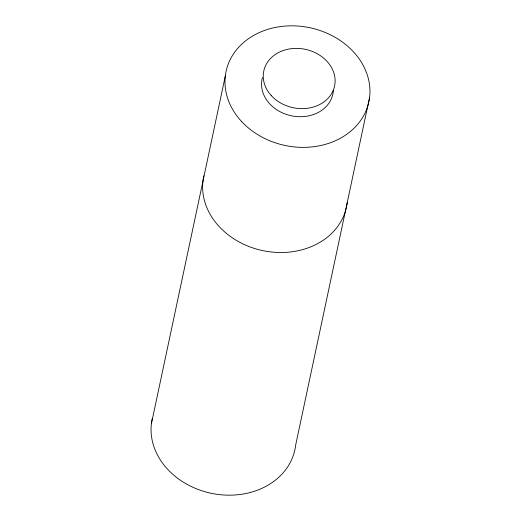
<?xml version="1.0" encoding="UTF-8"?>
<svg xmlns="http://www.w3.org/2000/svg" width="521" height="521" viewBox="0 0 521 521"><rect width="100%" height="100%" fill="white"/><g stroke="black" fill="none" stroke-linecap="round" stroke-linejoin="round"><path stroke-width="0.78" d="M151.383 423.788L225.313 75.975M369.617 97.212L295.687 445.025A72.999 60.162 12 0 1 213.252 493.693A72.999 60.162 12 0 1 152.321 418.37M347.266 202.363A72.999 60.162 12 0 1 264.831 251.037A72.999 60.162 12 0 1 203.9 175.714M333.362 90.309A36.183 29.821 12 0 1 292.594 116.027A36.183 29.821 12 0 1 262.46 77.505M241.503 121.4A72.999 60.162 12 0 0 365.351 112.341A72.999 60.162 12 0 0 285.547 26.05A72.999 60.162 12 0 0 241.503 121.4M271.441 95.76A36.183 29.821 12 0 0 332.834 91.266A36.183 29.821 12 0 0 293.277 48.492A36.183 29.821 12 0 0 271.441 95.76"/></g></svg>
